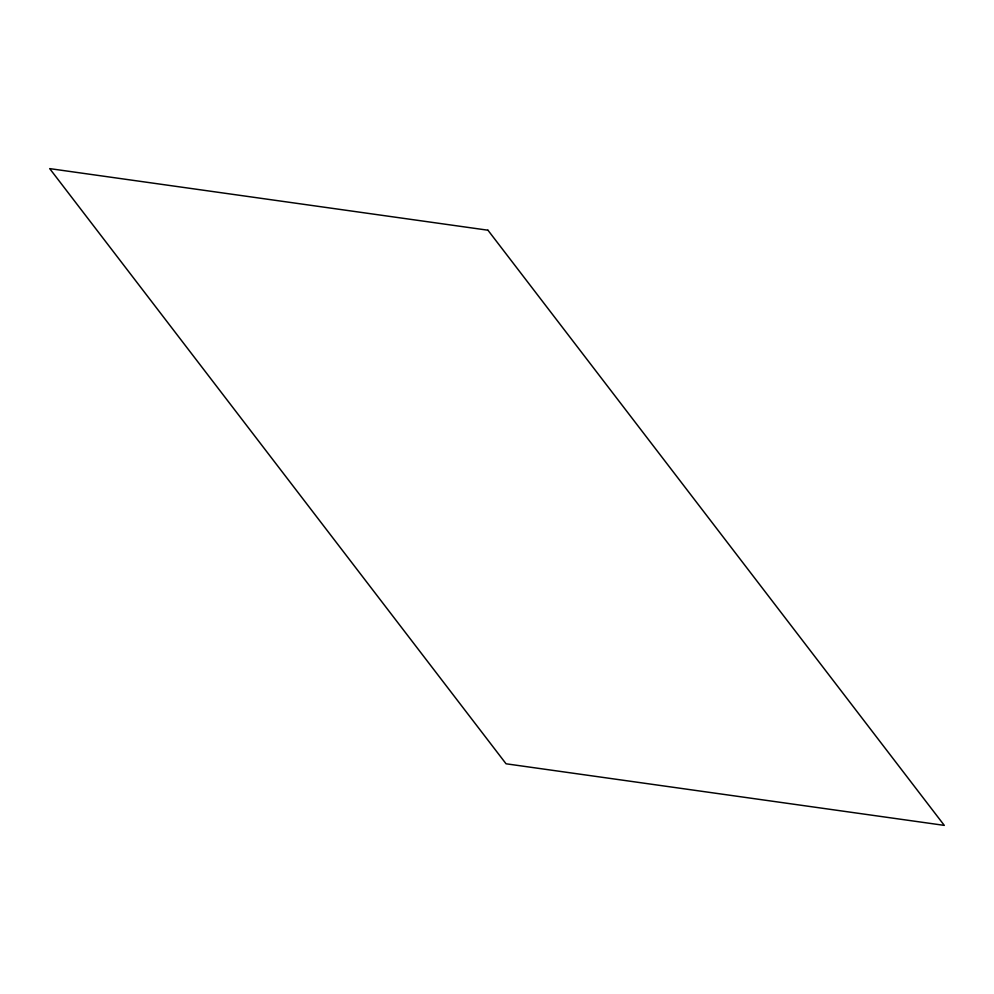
<?xml version="1.0" encoding="UTF-8"?>
<svg xmlns="http://www.w3.org/2000/svg" width="994" height="994" viewBox="0 0 994 994"><rect width="100%" height="100%" fill="white"/><g stroke="black" fill="none" stroke-linecap="round" stroke-linejoin="round"><path stroke-width="1.49" d="M487.942 230.21L49.7 168.62L506.058 763.79L944.3 825.38L487.942 230.21"/></g></svg>
